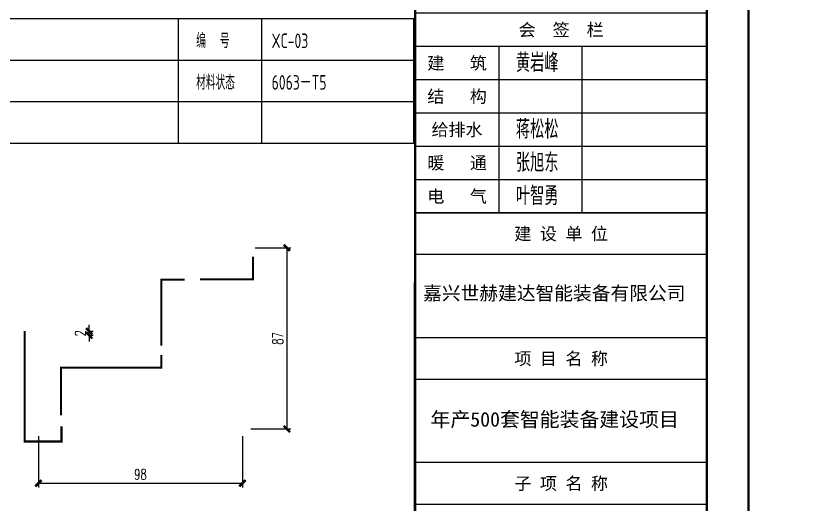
# Model space of a CAD drawing. Extents: x -51737 to 14768, y -80661 to -36245.
# Drawn here: x -50900.6 to -50515.3, y -80280.6 to -80045.6 of the extents above; entities that cross this region are included whole.
import ezdxf
from ezdxf.enums import TextEntityAlignment as Align

# ---------------------------------------------------------------- set-up
doc = ezdxf.new("R2010")
doc.units = 0
doc.linetypes.add('DASHED2', pattern=[9.525, 6.35, -3.175])
for name, color, linetype in [('0-cxFrame', 155, 'Continuous'), ('0-symbol', 71, 'Continuous'), ('0-text', 7, 'Continuous'), ('0-细实线', 6, 'Continuous'), ('DIM', 173, 'Continuous'), ('qianming', 155, 'Continuous')]:
    doc.layers.add(name, color=color, linetype=linetype)
doc.layers.add('0-cxText', color=131, linetype='Continuous', lineweight=25)
doc.layers.add('0-图框', color=7, linetype='Continuous', lineweight=20)
doc.styles.add('BZHZ', font='bzxw', dxfattribs={"width": 0.8, "bigfont": 'bzhz'})
doc.styles.add('CHINESE', font='ros1.shx', dxfattribs={"width": 0.8, "bigfont": 'hztxt.shx'})
doc.styles.add('cx_biaoti', font='')
doc.styles.add('cx_tuming', font='simhei.ttf')
doc.styles.add('cx_tuqian1', font='')
doc.styles.add('DHTEXT-1', font='ROMANS.shx', dxfattribs={"width": 0.7, "bigfont": 'CHINESE.shx'})
doc.styles.add('样式 1', font='romans.shx', dxfattribs={"width": 0.7, "bigfont": 'chinese.shx'})
doc.styles.add('黑体', font='simhei.ttf', dxfattribs={"height": 12})
doc.styles.get('cx_biaoti').set_extended_font_data('SimSun')
doc.styles.get('cx_tuqian1').set_extended_font_data('SimSun')
doc.dimstyles.new('ZN2', dxfattribs={"dimscale": 2, "dimtxt": 2.5, "dimasz": 1.5, "dimexe": 1, "dimexo": 2, "dimgap": 0.9, "dimtad": 1, "dimdec": 1, "dimdsep": 46, "dimtxsty": 'DHTEXT-1', "dimblk": 'ARCHTICK', "dimcen": 2.5, "dimclrd": 173, "dimclre": 173, "dimclrt": 7, "dimazin": 2, "dimtfac": 1, "dimtdec": 1, "dimtix": 1, "dimtmove": 2, "dimatfit": 3, "dimfxl": 0, "dimtolj": 1, "dimtzin": 0, "dimarcsym": 0})

# ---------------------------------------------------------------- blocks, each defined once
blk = doc.blocks.new('zjcx_lan_huiqian(Dragon)')
for p, q in [((-7000, -800), (0, -800)), ((-5000, -800), (-5000, -4800)), ((-3000, -800), (-3000, -4800)), ((-7000, -1600), (0, -1600)), ((-7000, -2400), (0, -2400)), ((-7000, -3200), (0, -3200)), ((-7000, -4000), (0, -4000))]:
    blk.add_line(p, q)
at = {"const_width": 30}
blk.add_lwpolyline([(-7000, 0), (0, 0)], dxfattribs=at)
blk.add_lwpolyline([(-7000, 0), (0, 0), (0, -4800), (-7000, -4800)], close=True, dxfattribs=at)
at = {"style": 'cx_biaoti'}
for s, p in [('会  签  栏', (-3500, -400)), ('建   筑', (-6000, -1200)), ('结   构', (-6000, -2000)), ('给排水', (-6000, -2800)), ('暖   通', (-6000, -3600)), ('电   气', (-6000, -4400))]:
    blk.add_text(s, height=300, dxfattribs=at).set_placement(p, align=Align.MIDDLE)
blk = doc.blocks.new('T-汇签(Dragon)')
at = {"layer": '0-cxFrame'}
blk.add_blockref('zjcx_lan_huiqian(Dragon)', (0, 0), dxfattribs=at)
at = {"layer": 'qianming', "style": 'BZHZ', "width": 0.8}
for s, p in [('黄岩峰', (-4075, -1170)), ('蒋松松', (-4075, -2770)), ('张旭东', (-4075, -3570)), ('叶智勇', (-4075, -4370))]:
    blk.add_text(s, height=450, dxfattribs=at).set_placement(p, align=Align.MIDDLE)
blk = doc.blocks.new('zjcx_lan_xiangmu(Dragon)')
for p, q in [((-7000, 9000), (0, 9000)), ((-7000, 6000), (0, 6000)), ((-7000, 3000), (0, 3000)), ((-5000, 1000), (-5000, 0))]:
    blk.add_line(p, q)
at = {"const_width": 30}
for points in [[(-7000, 10000), (0, 10000)], [(-7000, 7000), (0, 7000)], [(-7000, 7000), (0, 7000)], [(-7000, 4000), (0, 4000)], [(-7000, 4000), (0, 4000)], [(-7000, 1000), (0, 1000)], [(-7000, 0), (0, 0)]]:
    blk.add_lwpolyline(points, dxfattribs=at)
blk.add_lwpolyline([(-7000, 10000), (0, 10000), (0, 0), (-7000, 0)], close=True)
at = {"style": 'cx_biaoti'}
for s, p in [('建 设 单 位', (-3500, 9500)), ('项 目 名 称', (-3500, 6500)), ('子 项 名 称', (-3500, 3500)), ('工程编号', (-6013, 500))]:
    blk.add_text(s, height=300, dxfattribs=at).set_placement(p, align=Align.MIDDLE)
blk = doc.blocks.new('T-项目(Dragon)')
blk.add_blockref('zjcx_lan_xiangmu(Dragon)', (0, 0))
at = {"color": 3, "style": 'cx_tuming'}
for s, height, p in [('嘉兴世赫建达智能装备有限公司', 330, (-6816, 7901)), ('年产500套智能装备建设项目 ', 350, (-6638, 4859)), ('总体', 350, (-4077, 1918))]:
    blk.add_text(s, height=height, dxfattribs=at).set_placement(p)
blk = doc.blocks.new('zjcx_T2(Dragon)')
at = {"layer": '0-cxFrame', "const_width": 50}
blk.add_lwpolyline([(-7000, 40000), (0, 40000), (0, 0), (-7000, 0)], close=True, dxfattribs=at)
at = {"layer": '0-cxFrame'}
for name, p in [('T-汇签(Dragon)', (0, 29800)), ('T-项目(Dragon)', (0, 15000))]:
    blk.add_blockref(name, p, dxfattribs=at)
blk = doc.blocks.new('TK22.A2 L(Dragon)')
at = {"layer": '0-cxFrame', "color": 7, "const_width": 0.5}
blk.add_lwpolyline([(0, 0), (-594, 0), (-594, 420), (0, 420)], close=True, dxfattribs=at)
at = {"layer": '0-cxFrame', "const_width": 0.5}
for points in [[(-80, 10), (-574, 10), (-574, 410), (-80, 410)], [(-10, 10), (-80, 10), (-80, 410), (-10, 410)]]:
    blk.add_lwpolyline(points, close=True, dxfattribs=at)
at = {"layer": '0-cxFrame', "xscale": 0.01, "yscale": 0.01, "zscale": 0.01}
blk.add_blockref('zjcx_T2(Dragon)', (-10, 10), dxfattribs=at)
at = {"style": '黑体', "flags": 4}
blk.add_attdef('图幅', text='', height=3.3, dxfattribs=at).set_placement((-40, 3), align=Align.RIGHT)
at = {"layer": '0-cxText', "flags": 4}
for tag, height, style, p in [('建设单位', 3.5, 'cx_tuming', (-45, 240)), ('项目名称', 3.5, 'cx_tuming', (-45, 210)), ('子项名称', 3.5, 'cx_tuming', (-45, 180)), ('工程编号', 3.3, 'cx_tuqian1', (-35, 165)), ('图名1', 3.5, 'cx_tuming', (-45, 87)), ('图名2', 3.5, 'cx_tuming', (-45, 79)), ('图名3', 3.5, 'cx_tuming', (-45, 71)), ('出图日期', 3.3, 'cx_tuqian1', (-39, 60)), ('专业', 3.3, 'cx_tuqian1', (-55, 52)), ('图号', 3.3, 'cx_tuqian1', (-55, 44)), ('版次', 3.3, 'cx_tuqian1', (-20, 44))]:
    blk.add_attdef(tag, text='', height=height, dxfattribs=dict(at, style=style)).set_placement(p, align=Align.MIDDLE)
at = {"layer": 'Defpoints', "color": 6, "flags": 4}
for tag, height, style, p in [('tufu', 3.3, '黑体', (-12, 12)), ('dwfname', 4, 'cx_tuqian1', (-80, 3))]:
    blk.add_attdef(tag, text='', height=height, dxfattribs=dict(at, style=style)).set_placement(p, align=Align.RIGHT)
blk = doc.blocks.new('_ArchTick')
at = {"color": 0, "linetype": 'ByBlock', "const_width": 0.4}
blk.add_lwpolyline([(-0.5, -0.5), (0.5, 0.5)], dxfattribs=at)
blk = doc.blocks.new('*D26')
at = {"layer": 'Defpoints', "color": 0, "ltscale": 20, "transparency": 16777216}
for p in [(-50889.84, -80243.55), (-50791.84, -80243.55), (-50791.84, -80270.17)]:
    blk.add_point(p, dxfattribs=at)
at = {"layer": 'DIM', "color": 173, "linetype": 'ByBlock', "lineweight": -2, "ltscale": 20, "transparency": 16777216}
for p, q in [((-50889.84, -80247.55), (-50889.84, -80272.17)), ((-50791.84, -80247.55), (-50791.84, -80272.17)), ((-50889.84, -80270.17), (-50791.84, -80270.17))]:
    blk.add_line(p, q, dxfattribs=at)
at = {"layer": 'DIM', "color": 173, "lineweight": -2, "ltscale": 20, "transparency": 16777216, "xscale": 3, "yscale": 3, "zscale": 3, "rotation": 180}
blk.add_blockref('_ArchTick', (-50889.84, -80270.17), dxfattribs=at)
at = {"layer": 'DIM', "color": 173, "lineweight": -2, "ltscale": 20, "transparency": 16777216, "xscale": 3, "yscale": 3, "zscale": 3}
blk.add_blockref('_ArchTick', (-50791.84, -80270.17), dxfattribs=at)
at = {"layer": 'DIM', "color": 7, "ltscale": 20, "transparency": 16777216, "insert": (-50840.84, -80265.87), "char_height": 5, "attachment_point": 5, "style": 'DHTEXT-1'}
blk.add_mtext('\\A1;98', dxfattribs=at)
blk = doc.blocks.new('*D27')
at = {"layer": 'Defpoints', "color": 0, "ltscale": 20, "transparency": 16777216}
for p in [(-50789.64, -80157.05), (-50791.84, -80244.05), (-50770.51, -80244.05)]:
    blk.add_point(p, dxfattribs=at)
at = {"layer": 'DIM', "color": 173, "linetype": 'ByBlock', "lineweight": -2, "ltscale": 20, "transparency": 16777216}
for p, q in [((-50785.64, -80157.05), (-50768.51, -80157.05)), ((-50770.51, -80157.05), (-50770.51, -80244.05)), ((-50787.84, -80244.05), (-50768.51, -80244.05))]:
    blk.add_line(p, q, dxfattribs=at)
at = {"layer": 'DIM', "color": 173, "lineweight": -2, "ltscale": 20, "transparency": 16777216, "xscale": 3, "yscale": 3, "zscale": 3}
for p, rotation in [((-50770.51, -80157.05), 90), ((-50770.51, -80244.05), 270)]:
    blk.add_blockref('_ArchTick', p, dxfattribs=dict(at, rotation=rotation))
at = {"layer": 'DIM', "color": 7, "ltscale": 20, "transparency": 16777216, "insert": (-50774.81, -80200.55), "char_height": 5, "attachment_point": 5, "rotation": 90, "style": 'DHTEXT-1'}
blk.add_mtext('\\A1;87', dxfattribs=at)
blk = doc.blocks.new('*D63')
at = {"layer": 'Defpoints', "color": 0, "ltscale": 20, "transparency": 16777216}
for p in [(-50869.74, -80197.05), (-50865.47, -80197.05), (-50869.74, -80199.05)]:
    blk.add_point(p, dxfattribs=at)
at = {"layer": 'DIM', "color": 173, "linetype": 'ByBlock', "lineweight": -2, "ltscale": 20, "transparency": 16777216}
for p, q in [((-50865.74, -80197.05), (-50863.47, -80197.05)), ((-50865.47, -80197.05), (-50865.47, -80194.05)), ((-50865.47, -80199.05), (-50865.47, -80197.05)), ((-50865.74, -80199.05), (-50863.47, -80199.05)), ((-50865.47, -80199.05), (-50865.47, -80202.05))]:
    blk.add_line(p, q, dxfattribs=at)
at = {"layer": 'DIM', "color": 173, "lineweight": -2, "ltscale": 20, "transparency": 16777216, "xscale": 3, "yscale": 3, "zscale": 3}
for p, rotation in [((-50865.47, -80197.05), 270), ((-50865.47, -80199.05), 90)]:
    blk.add_blockref('_ArchTick', p, dxfattribs=dict(at, rotation=rotation))
at = {"layer": 'DIM', "color": 7, "ltscale": 20, "transparency": 16777216, "insert": (-50869.77, -80198.05), "char_height": 5, "attachment_point": 5, "rotation": 90, "style": 'DHTEXT-1'}
blk.add_mtext('\\A1;2', dxfattribs=at)

msp = doc.modelspace()

# ---------------------------------------------------------------- linework, layer by layer
at = {"layer": '0-symbol'}
for p, q in [((-50822.68, -80046.8), (-50822.68, -80106.8)), ((-50782.68, -80046.8), (-50782.68, -80106.8)), ((-50991.37, -80066.8), (-50709.71, -80066.8)), ((-50709.71, -80086.8), (-50991.37, -80086.8)), ((-50709.71, -80106.8), (-50991.37, -80106.8)), ((-50709.71, -80106.8), (-50989.37, -80106.8))]:
    msp.add_line(p, q, dxfattribs=at)
for points in [[(-50708.71, -79840.13), (-51695.21, -79840.13), (-51696.21, -80640.13), (-50709.71, -80640.13)], [(-50991.37, -80046.8), (-50709.71, -80046.8), (-50709.71, -80106.8), (-50991.37, -80106.8)]]:
    msp.add_lwpolyline(points, close=True, dxfattribs=at)
at = {"layer": '0-细实线', "color": 3, "linetype": 'DASHED2', "ltscale": 0.5, "const_width": 1}
for points in [[(-50812.23, -80172.16), (-50786.7, -80172.16), (-50786.7, -80161.28)], [(-50830.74, -80203.97), (-50830.74, -80172.29), (-50819.51, -80172.29)], [(-50896.45, -80197.06), (-50896.45, -80250.07), (-50878.77, -80250.07), (-50878.77, -80242.74)], [(-50879.01, -80237.45), (-50879.01, -80214.61), (-50830.78, -80214.61), (-50830.78, -80208.58)]]:
    msp.add_lwpolyline(points, dxfattribs=at)

# ---------------------------------------------------------------- block references
at = {"layer": '0-cxFrame', "xscale": 2, "yscale": 2, "zscale": 2}
for p in [(-50548.71, -80660.13), (-49360.71, -80660.13)]:
    msp.add_blockref('TK22.A2 L(Dragon)', p, dxfattribs=at)

# ---------------------------------------------------------------- texts
at = {"layer": '0-text', "color": 3, "style": 'CHINESE', "width": 0.8}
for s, p in [('XC-03', (-50777.81, -80057.51, 0)), ('6063－T5', (-50777.81, -80077.51))]:
    msp.add_text(s, height=7, dxfattribs=at).set_placement(p, align=Align.MIDDLE_LEFT)
at = {"layer": '0-图框', "style": '样式 1', "width": 0.7}
for s, p in [('编  号', (-50814.05, -80057.51)), ('材料状态', (-50814.05, -80077.51))]:
    msp.add_text(s, height=7, dxfattribs=at).set_placement(p, align=Align.MIDDLE_LEFT)

# ---------------------------------------------------------------- dimensions: what is measured, and where the dimension line sits
at = {"layer": 'DIM', "ltscale": 20}
for base, p1, p2, picture, middle in [((-50770.51, -80244.05), (-50789.64, -80157.05), (-50791.84, -80244.05), '*D27', (-50774.81, -80200.55)), ((-50865.47, -80197.05), (-50869.74, -80199.05), (-50869.74, -80197.05), '*D63', (-50869.77, -80198.05))]:
    dim = msp.add_linear_dim(base=base, p1=p1, p2=p2, angle=90, dimstyle='ZN2', dxfattribs=at)
    dim.commit()
    dim.dimension.update_dxf_attribs({"geometry": picture, "text_midpoint": middle})
dim = msp.add_linear_dim(base=(-50791.84, -80270.17), p1=(-50889.84, -80243.55), p2=(-50791.84, -80243.55), dimstyle='ZN2', dxfattribs=at)
dim.commit()
dim.dimension.update_dxf_attribs({"geometry": '*D26', "text_midpoint": (-50840.84, -80265.87)})

doc.saveas('drawing.dxf')
